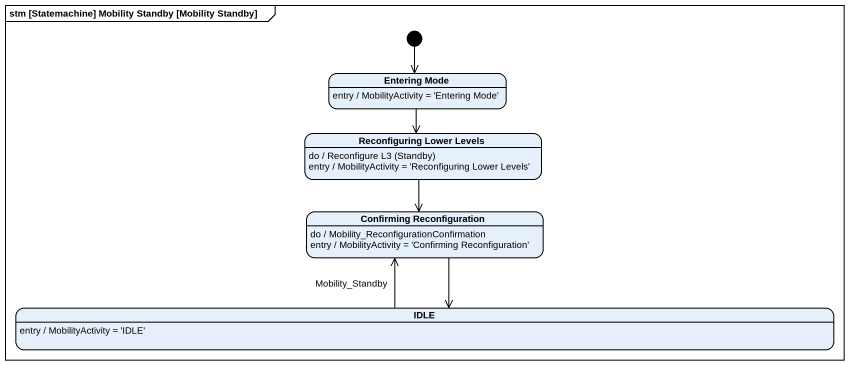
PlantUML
@startuml
mainframe stm [Statemachine] Mobility Standby [Mobility Standby]
hide empty description
state "Entering Mode" as Entering_Mode
Entering_Mode : entry / MobilityActivity = 'Entering Mode'
state "Reconfiguring Lower Levels" as Reconfiguring_Lower_Levels
Reconfiguring_Lower_Levels : do / Reconfigure L3 (Standby)
Reconfiguring_Lower_Levels : entry / MobilityActivity = 'Reconfiguring Lower Levels'
state "Confirming Reconfiguration" as Confirming_Reconfiguration
Confirming_Reconfiguration : do / Mobility_ReconfigurationConfirmation
Confirming_Reconfiguration : entry / MobilityActivity = 'Confirming Reconfiguration'
state IDLE
IDLE : entry / MobilityActivity = 'IDLE'
[*] --> Entering_Mode
Entering_Mode --> Reconfiguring_Lower_Levels
Reconfiguring_Lower_Levels --> Confirming_Reconfiguration
Confirming_Reconfiguration --> IDLE
IDLE -up-> Confirming_Reconfiguration : Mobility_Standby
@enduml
